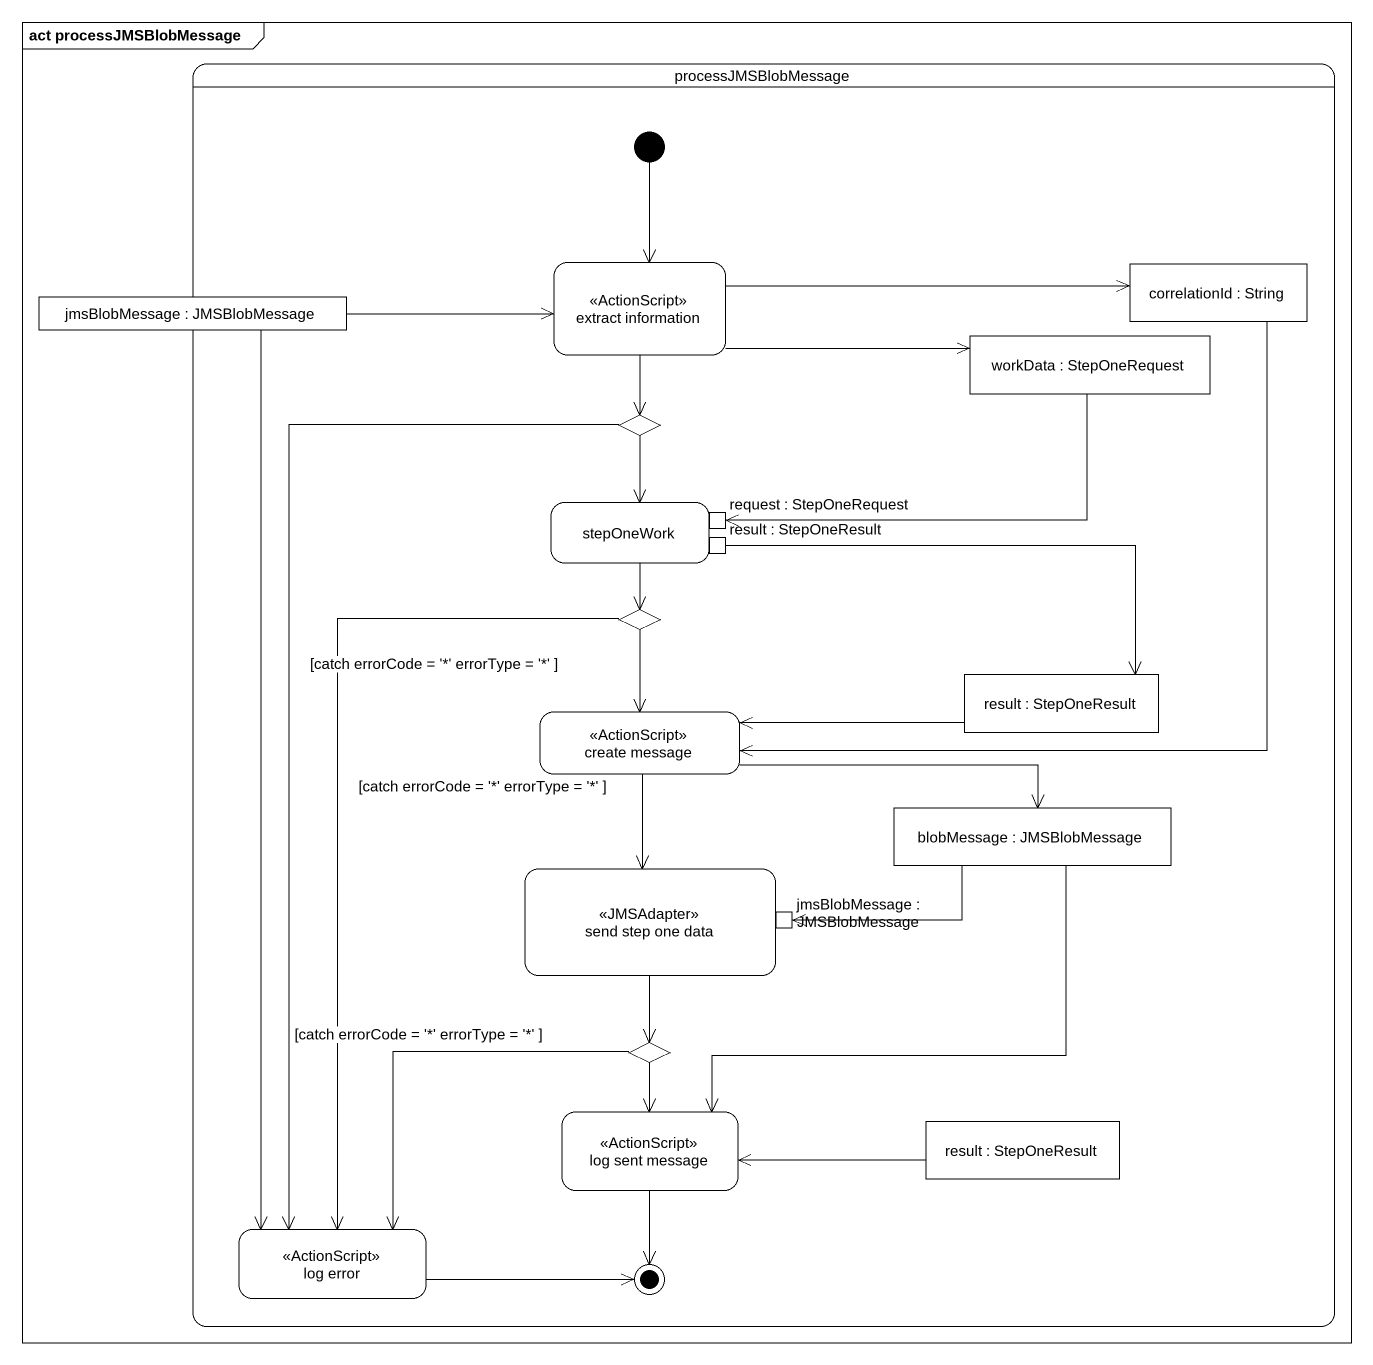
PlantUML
@startuml
mainframe act processJMSBlobMessage
hide empty description
state processJMSBlobMessage {
  state "extract information" as extract_information <<ActionScript>>
  state "correlationId : String" as correlationId <<object>>
  state "jmsBlobMessage : JMSBlobMessage" as jmsBlobMessage <<object>>
  state "workData : StepOneRequest" as workData <<object>>
  state choice1 <<choice>>
  state stepOneWork {
    state "request : StepOneRequest" as request_StepOneRequest <<inputPin>>
    state "result : StepOneResult" as result_StepOneResult <<outputPin>>
  }
  state choice2 <<choice>>
  state "create message" as create_message <<ActionScript>>
  state "result : StepOneResult" as result <<object>>
  state "blobMessage : JMSBlobMessage" as blobMessage <<object>>
  state "send step one data" as send_step_one_data <<JMSAdapter>> {
    state "jmsBlobMessage : JMSBlobMessage" as jmsBlobMessage_2 <<inputPin>>
  }
  state choice3 <<choice>>
  state "log sent message" as log_sent_message <<ActionScript>>
  state "result : StepOneResult" as result_2 <<object>>
  state "log error" as log_error <<ActionScript>>
  [*] --> extract_information
  log_sent_message --> [*]
  log_error -right-> [*]
}
extract_information -right-> correlationId
extract_information -right-> workData
extract_information --> choice1
correlationId --> create_message
jmsBlobMessage -right-> extract_information
jmsBlobMessage --> log_error
workData -left-> request_StepOneRequest
choice1 --> stepOneWork
choice1 --> log_error : [catch errorCode = '*' errorType = '*' ]
stepOneWork --> choice2
result_StepOneResult -right-> result
choice2 --> create_message
choice2 --> log_error : [catch errorCode = '*' errorType = '*' ]
create_message -right-> blobMessage
create_message --> send_step_one_data
result -left-> create_message
blobMessage -left-> jmsBlobMessage_2
blobMessage --> log_sent_message
send_step_one_data --> choice3
choice3 --> log_sent_message
choice3 --> log_error : [catch errorCode = '*' errorType = '*' ]
result_2 -left-> log_sent_message
@enduml
